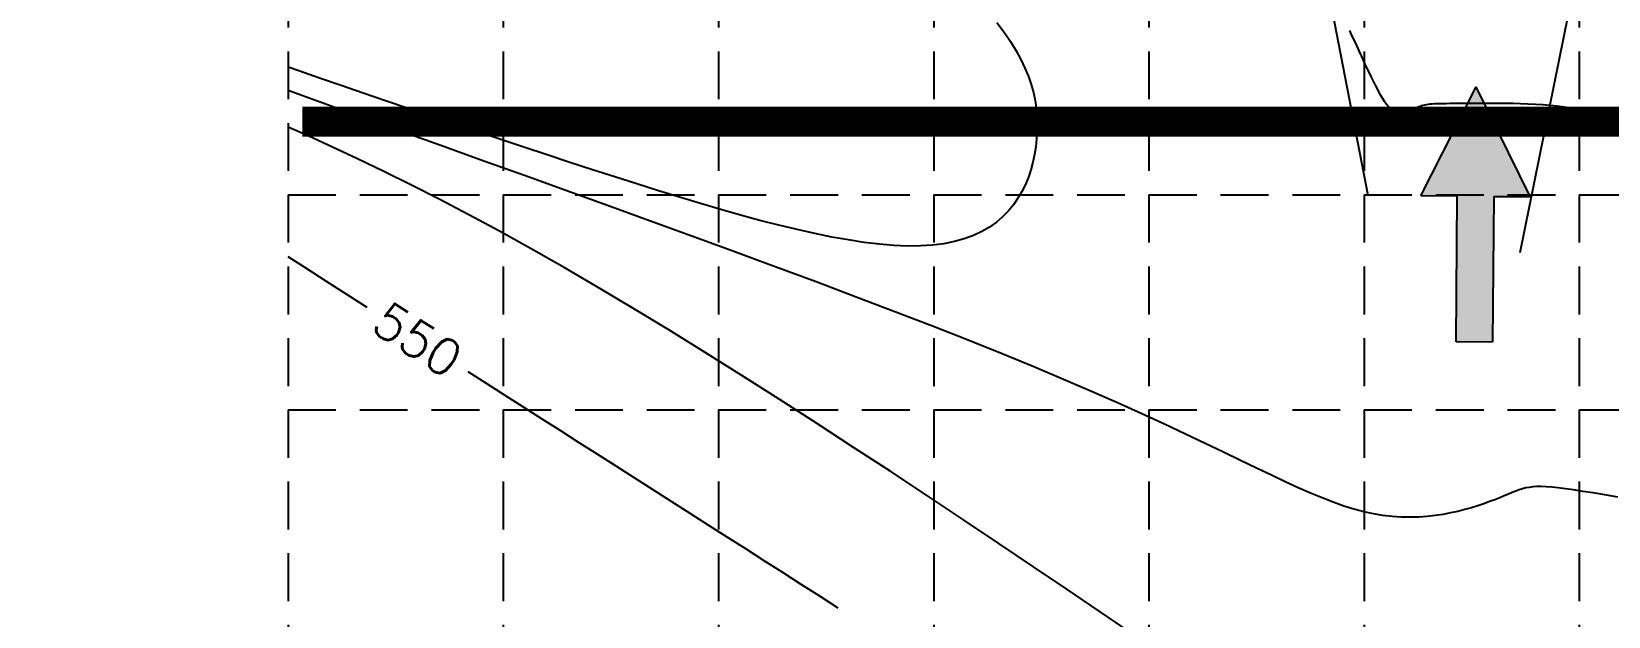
# Model space of a CAD drawing. Header units: inches. Extents: x -2116 to 192, y -2317 to -873.
# Drawn here: x -1724.8 to -1461, y -2133.4 to -2035.4 of the extents above; entities that cross this region are included whole.
import ezdxf
from ezdxf.enums import TextEntityAlignment as Align

# ---------------------------------------------------------------- set-up
doc = ezdxf.new("R2010")
doc.units = ezdxf.units.IN
doc.header["$LTSCALE"] = 40
doc.header["$MEASUREMENT"] = 0
doc.linetypes.add('DASHED', pattern=[0.75, 0.5, -0.25])
for name, color, linetype in [('1-BC', 7, 'Continuous'), ('grid', 9, 'Continuous'), ('limitsofdisturb', 1, 'DASHED'), ('TOPO100_CON', 9, 'Continuous'), ('TOPO100_ICON', 9, 'Continuous')]:
    doc.layers.add(name, color=color, linetype=linetype)
doc.styles.add('SEG_LABEL08', font='simplex1')

# ---------------------------------------------------------------- blocks, each defined once
blk = doc.blocks.new('TF')
for p, q in [((0.1612, 0.0201), (0.1612, 0.0601)), ((0.1612, 0.0601), (0.2812, 0.0001)), ((0.0012, -0.0199), (0.0012, 0.0201)), ((0.0012, 0.0201), (0.1612, 0.0201)), ((0.1612, -0.0599), (0.2812, 0.0001)), ((0.1612, -0.0199), (0.0012, -0.0199)), ((0.1612, -0.0199), (0.1612, -0.0599))]:
    blk.add_line(p, q)
for points in [[(0.1612, -0.0599), (0.1612, 0.0601), (0.2812, 0.0001), (0.1612, 0.0601)], [(0.0012, 0.0201), (0.0012, -0.0199), (0.1612, 0.0201), (0.1612, -0.0199)]]:
    blk.add_solid(points)
blk = doc.blocks.new('arrow')
at = {"xscale": 192.0000000000001, "yscale": 192, "zscale": 192, "rotation": 89.54514789520785}
blk.add_blockref('TF', (-0.41, -54), dxfattribs=at)

msp = doc.modelspace()

# ---------------------------------------------------------------- linework, layer by layer
at = {"layer": '1-BC', "linetype": 'Continuous', "flags": 128}
for points in [[(-1475.77, -2072.45), (-1466.85, -2028.34)], [(-1501.17, -2062.87), (-1507.85, -2028.55)]]:
    msp.add_lwpolyline(points, dxfattribs=at)
at = {"layer": 'grid', "color": 8, "linetype": 'DASHED', "ltscale": 0.4}
for p, q in [((-1573.87, -910.78), (-1573.87, -2278.78)), ((-1537.87, -910.78), (-1537.87, -2278.78)), ((-1501.87, -910.78), (-1501.87, -2278.78)), ((-1465.87, -910.78), (-1465.87, -2278.78)), ((-1681.87, -1090.78), (-1681.87, -2278.78)), ((-1645.87, -1090.78), (-1645.87, -2278.78)), ((-1609.87, -1090.78), (-1609.87, -2278.78)), ((-1681.87, -2062.78), (154.13, -2062.78)), ((-1681.87, -2098.78), (154.13, -2098.78))]:
    msp.add_line(p, q, dxfattribs=at)
at = {"layer": 'limitsofdisturb', "color": 1, "const_width": 5}
msp.add_lwpolyline([(-1844.62, -1990.78), (-1844.62, -1280.09), (-1844.62, -1280.09), (-1844.26, -1173.04), (-752.01, -1172.92), (-752.01, -1001.61), (-658.88, -981.43), (-594.33, -1184.26), (-62.6, -1184.26), (-45.48, -2050.54), (-1679.47, -2050.54)], dxfattribs=at)
at = {"layer": 'TOPO100_CON', "color": 35, "linetype": 'Continuous'}
for points in [[(-1563.32, -2033.91), (-1562.1, -2035.56), (-1561.03, -2037.13), (-1560.09, -2038.66), (-1559.28, -2040.13), (-1558.6, -2041.56), (-1558.02, -2042.95), (-1557.56, -2044.31), (-1557.19, -2045.64), (-1556.91, -2046.96), (-1556.72, -2048.26), (-1556.61, -2049.54), (-1556.57, -2050.83), (-1556.59, -2052.12), (-1556.66, -2053.42), (-1556.8, -2054.72), (-1557, -2056.02), (-1557.27, -2057.3), (-1557.61, -2058.57), (-1558.03, -2059.82), (-1558.52, -2061.03), (-1559.1, -2062.21), (-1559.77, -2063.35), (-1560.53, -2064.44), (-1561.38, -2065.47), (-1562.34, -2066.45), (-1563.39, -2067.35), (-1564.56, -2068.18), (-1565.84, -2068.92), (-1567.23, -2069.58), (-1568.75, -2070.15), (-1570.38, -2070.61), (-1572.15, -2070.97), (-1574.05, -2071.21), (-1576.08, -2071.34), (-1578.25, -2071.35), (-1580.54, -2071.25), (-1582.95, -2071.04), (-1585.49, -2070.73), (-1588.13, -2070.33), (-1590.89, -2069.84), (-1593.75, -2069.26), (-1596.72, -2068.6), (-1599.78, -2067.86), (-1602.93, -2067.05), (-1606.17, -2066.17), (-1609.49, -2065.23), (-1612.89, -2064.24), (-1616.37, -2063.19), (-1619.91, -2062.1), (-1623.53, -2060.96), (-1627.2, -2059.78), (-1630.93, -2058.57), (-1634.71, -2057.34), (-1638.54, -2056.08), (-1642.41, -2054.8), (-1646.29, -2053.51), (-1650.19, -2052.21), (-1654.08, -2050.9), (-1657.95, -2049.6), (-1661.8, -2048.3), (-1665.59, -2047.01), (-1669.33, -2045.73), (-1673, -2044.47), (-1676.59, -2043.24), (-1680.08, -2042.04), (-1681.87, -2041.42)], [(-1460.91, -2051.05), (-1461.39, -2050.55), (-1461.97, -2050.1), (-1462.65, -2049.69), (-1463.42, -2049.33), (-1464.28, -2049), (-1465.22, -2048.72), (-1466.23, -2048.48), (-1467.3, -2048.26), (-1468.42, -2048.08), (-1469.58, -2047.93), (-1470.77, -2047.81), (-1471.99, -2047.71), (-1473.22, -2047.63), (-1474.47, -2047.57), (-1475.71, -2047.53), (-1476.94, -2047.51), (-1478.15, -2047.49), (-1479.33, -2047.49), (-1480.48, -2047.49), (-1481.58, -2047.49), (-1482.63, -2047.5), (-1483.61, -2047.51), (-1484.53, -2047.51), (-1485.37, -2047.51), (-1486.15, -2047.51), (-1486.87, -2047.51), (-1487.54, -2047.51), (-1488.14, -2047.52), (-1488.7, -2047.52), (-1489.21, -2047.53), (-1489.68, -2047.54), (-1490.11, -2047.56), (-1490.5, -2047.58), (-1490.86, -2047.61), (-1491.18, -2047.64), (-1491.49, -2047.69), (-1491.77, -2047.74), (-1492.03, -2047.81), (-1492.28, -2047.88), (-1492.51, -2047.97), (-1492.74, -2048.07), (-1492.96, -2048.18), (-1493.18, -2048.31), (-1493.4, -2048.45), (-1493.62, -2048.59), (-1493.84, -2048.74), (-1494.07, -2048.88), (-1494.29, -2049.01), (-1494.52, -2049.13), (-1494.76, -2049.24), (-1494.99, -2049.33), (-1495.24, -2049.39), (-1495.48, -2049.42), (-1495.74, -2049.42), (-1496, -2049.38), (-1496.27, -2049.29), (-1496.55, -2049.16), (-1496.84, -2048.98), (-1497.14, -2048.74), (-1497.44, -2048.45), (-1497.76, -2048.08), (-1498.1, -2047.65), (-1498.44, -2047.15), (-1498.79, -2046.58), (-1499.16, -2045.95), (-1499.53, -2045.27), (-1499.92, -2044.54), (-1500.31, -2043.77), (-1500.7, -2042.96), (-1501.1, -2042.13), (-1501.5, -2041.28), (-1501.9, -2040.41), (-1502.3, -2039.53), (-1502.71, -2038.66), (-1503.11, -2037.79), (-1503.5, -2036.93), (-1503.9, -2036.09), (-1504.28, -2035.27)], [(-1459.41, -2113.38), (-1461.59, -2113.01), (-1463.55, -2112.69), (-1465.29, -2112.42), (-1466.83, -2112.18), (-1468.2, -2111.99), (-1469.41, -2111.84), (-1470.47, -2111.73), (-1471.41, -2111.66), (-1472.24, -2111.63), (-1472.98, -2111.63), (-1473.65, -2111.67), (-1474.26, -2111.75), (-1474.83, -2111.85), (-1475.38, -2112), (-1475.92, -2112.17), (-1476.49, -2112.37), (-1477.08, -2112.61), (-1477.72, -2112.87), (-1478.42, -2113.16), (-1479.18, -2113.48), (-1480.01, -2113.81), (-1480.9, -2114.14), (-1481.85, -2114.49), (-1482.85, -2114.83), (-1483.91, -2115.16), (-1485.03, -2115.47), (-1486.19, -2115.77), (-1487.41, -2116.03), (-1488.67, -2116.27), (-1489.98, -2116.46), (-1491.34, -2116.61), (-1492.73, -2116.71), (-1494.17, -2116.74), (-1495.65, -2116.72), (-1497.17, -2116.62), (-1498.72, -2116.45), (-1500.31, -2116.19), (-1501.93, -2115.85), (-1503.58, -2115.41), (-1505.28, -2114.87), (-1507.04, -2114.25), (-1508.89, -2113.52), (-1510.83, -2112.71), (-1512.88, -2111.8), (-1515.06, -2110.8), (-1517.38, -2109.7), (-1519.86, -2108.51), (-1522.53, -2107.23), (-1525.38, -2105.86), (-1528.44, -2104.39), (-1531.73, -2102.83), (-1535.26, -2101.19), (-1539.05, -2099.45), (-1543.12, -2097.62), (-1547.47, -2095.7), (-1552.13, -2093.69), (-1557.12, -2091.59), (-1562.44, -2089.4), (-1568.11, -2087.13), (-1574.09, -2084.77), (-1580.35, -2082.35), (-1586.84, -2079.88), (-1593.53, -2077.36), (-1600.37, -2074.82), (-1607.32, -2072.25), (-1614.34, -2069.68), (-1621.39, -2067.11), (-1628.43, -2064.56), (-1635.43, -2062.04), (-1642.33, -2059.56), (-1649.1, -2057.13), (-1655.7, -2054.76), (-1662.09, -2052.47), (-1668.23, -2050.26), (-1674.07, -2048.15), (-1679.58, -2046.16), (-1681.87, -2045.32)], [(-1541.02, -2135.99), (-1546.19, -2132.48), (-1551.59, -2128.81), (-1557.19, -2125.03), (-1562.97, -2121.14), (-1568.89, -2117.18), (-1574.93, -2113.16), (-1581.06, -2109.11), (-1587.26, -2105.05), (-1593.49, -2101), (-1599.73, -2096.99), (-1605.94, -2093.04), (-1612.11, -2089.16), (-1618.19, -2085.4), (-1624.18, -2081.75), (-1630.02, -2078.26), (-1635.71, -2074.94), (-1641.21, -2071.81), (-1646.52, -2068.87), (-1651.65, -2066.11), (-1656.58, -2063.52), (-1661.32, -2061.1), (-1665.87, -2058.85), (-1670.24, -2056.74), (-1674.41, -2054.78), (-1678.4, -2052.96), (-1681.87, -2051.42)]]:
    msp.add_lwpolyline(points, dxfattribs=at)
at = {"layer": 'TOPO100_ICON', "color": 35, "linetype": 'Continuous'}
msp.add_lwpolyline([(-1668.63, -2081.61), (-1672.03, -2079.44), (-1675.42, -2077.27), (-1678.79, -2075.11), (-1681.87, -2073.13)], dxfattribs=at)
at = {"layer": 'TOPO100_ICON', "color": 35, "linetype": 'Continuous', "flags": 128}
msp.add_lwpolyline([(-1589.83, -2131.95), (-1592.92, -2129.97), (-1596.02, -2127.99), (-1599.12, -2126.02), (-1602.21, -2124.04), (-1605.31, -2122.06), (-1608.4, -2120.09), (-1611.5, -2118.11), (-1614.6, -2116.13), (-1617.69, -2114.15), (-1620.79, -2112.18), (-1623.88, -2110.2), (-1626.98, -2108.22), (-1630.08, -2106.25), (-1633.17, -2104.27), (-1636.27, -2102.29), (-1639.36, -2100.32), (-1642.46, -2098.34), (-1645.55, -2096.36), (-1648.65, -2094.38), (-1651.75, -2092.41)], dxfattribs=at)

# ---------------------------------------------------------------- block references
at = {"color": 200, "xscale": 0.793967887526378, "yscale": 0.793967887526378, "zscale": 0.793967887526378}
msp.add_blockref('arrow', (-1483.1, -2044.7), dxfattribs=at)

# ---------------------------------------------------------------- texts
at = {"layer": 'TOPO100_ICON', "color": 35, "linetype": 'Continuous', "style": 'SEG_LABEL08'}
msp.add_text('550', height=6, rotation=327.3967, dxfattribs=at).set_placement((-1660.19, -2087.01, 55000), align=Align.MIDDLE_CENTER)

doc.saveas('drawing.dxf')
